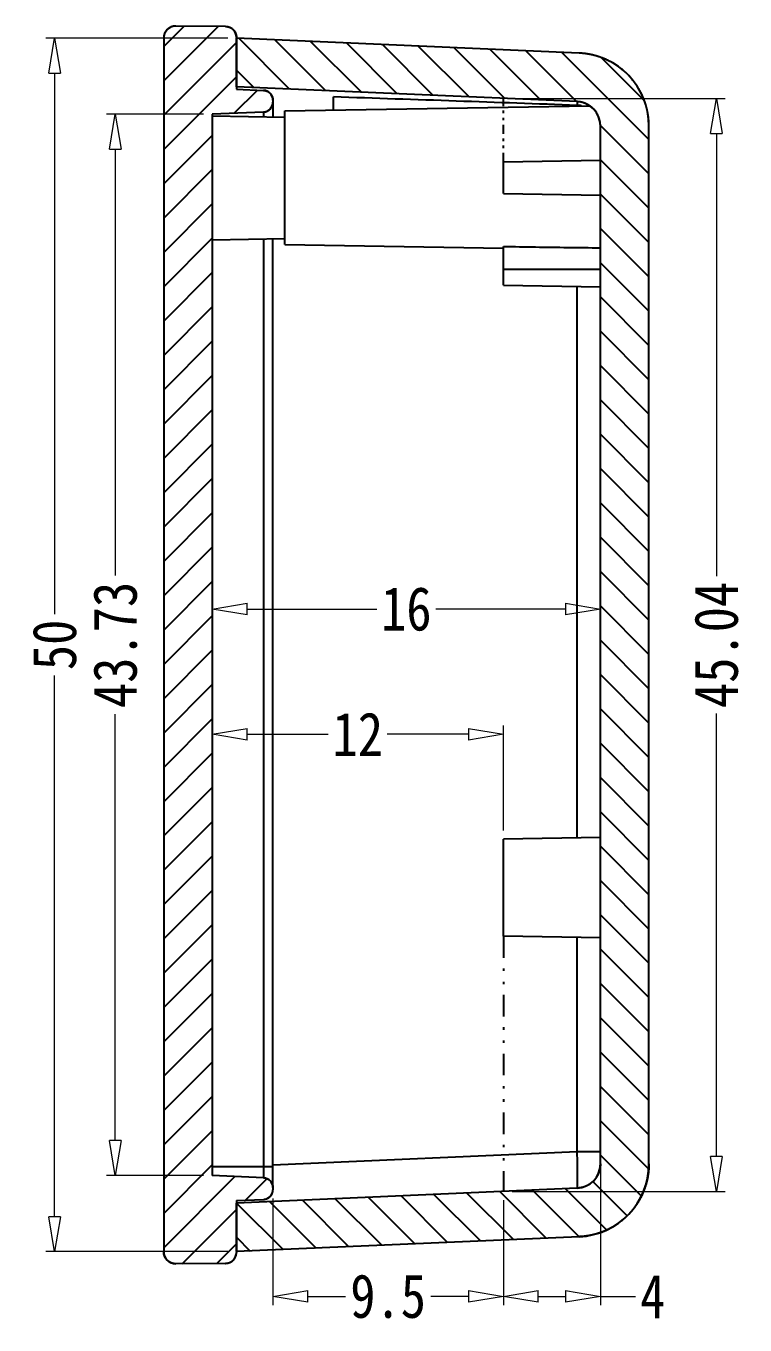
# Model space of a CAD drawing. Header units: millimetres. Extents: x 782 to 1788, y -2780 to -1928.
# Drawn here: x 781.7 to 811.3, y -2727.5 to -2674 of the extents above; entities that cross this region are included whole.
import ezdxf

# ---------------------------------------------------------------- set-up
doc = ezdxf.new("R2010")
doc.units = ezdxf.units.MM
doc.linetypes.add('DIVIDE', pattern=[31.75, 12.7, -6.35, 0, -6.35, 0, -6.35])
doc.layers.add('dim', color=3, linetype='Continuous', lineweight=9)
doc.styles.add('FFS', font='SIMFANG.TTF', dxfattribs={"width": 0.85})
doc.dimstyles.new('YanXiu', dxfattribs={"dimtxt": 2.5, "dimasz": 2.2, "dimexe": 1, "dimexo": 0.6, "dimgap": 0.66, "dimtad": 0, "dimzin": 9, "dimdsep": 46, "dimtxsty": 'FFS', "dimblk": 'CLOSEDBLANK', "dimcen": 0, "dimclrd": 256, "dimclre": 131, "dimclrt": 42, "dimazin": 0, "dimtfac": 1, "dimtofl": 0, "dimtmove": 0, "dimatfit": 3, "dimldrblk": 'CLOSEDBLANK', "dimfxl": 1, "dimlwd": 5, "dimlwe": 5, "dimarcsym": 0})

# ---------------------------------------------------------------- blocks, each defined once
blk = doc.blocks.new('_ClosedBlank')
at = {"color": 0, "linetype": 'ByBlock', "lineweight": -2}
for p, q in [((-1, 0.167), (0, 0)), ((-1, 0.167), (-1, -0.167)), ((0, 0), (-1, -0.167))]:
    blk.add_line(p, q, dxfattribs=at)
blk = doc.blocks.new('*D89')
at = {"layer": 'Defpoints', "color": 0}
for p in [(789.364, -2677.64), (785.37, -2721.37), (789.364, -2721.37)]:
    blk.add_point(p, dxfattribs=at)
at = {"layer": 'dim', "color": 131, "lineweight": 5}
for p, q in [((789.004, -2677.64), (785.01, -2677.64)), ((789.004, -2721.37), (785.01, -2721.37))]:
    blk.add_line(p, q, dxfattribs=at)
at = {"layer": 'dim', "lineweight": 5}
for p, q in [((785.37, -2679.08), (785.37, -2696.651)), ((785.37, -2719.93), (785.37, -2702.358))]:
    blk.add_line(p, q, dxfattribs=at)
at = {"layer": 'dim', "lineweight": 5, "xscale": 1.44, "yscale": 1.44, "zscale": 1.44}
for p, rotation in [((785.37, -2677.64), 90), ((785.37, -2721.37), 270)]:
    blk.add_blockref('_ClosedBlank', p, dxfattribs=dict(at, rotation=rotation))
at = {"layer": 'dim', "color": 42, "insert": (785.37, -2699.505), "char_height": 1.8, "attachment_point": 5, "rotation": 90, "style": 'FFS'}
blk.add_mtext('43.73', dxfattribs=at)
blk = doc.blocks.new('*D90')
at = {"layer": 'Defpoints', "color": 0}
for p in [(790.364, -2674.505), (782.87, -2724.505), (790.364, -2724.505)]:
    blk.add_point(p, dxfattribs=at)
at = {"layer": 'dim', "color": 131, "lineweight": 5}
for p, q in [((790.004, -2674.505), (782.51, -2674.505)), ((790.004, -2724.505), (782.51, -2724.505))]:
    blk.add_line(p, q, dxfattribs=at)
at = {"layer": 'dim', "lineweight": 5}
for p, q in [((782.87, -2675.945), (782.87, -2698.243)), ((782.87, -2723.065), (782.87, -2700.766))]:
    blk.add_line(p, q, dxfattribs=at)
at = {"layer": 'dim', "lineweight": 5, "xscale": 1.44, "yscale": 1.44, "zscale": 1.44}
for p, rotation in [((782.87, -2674.505), 90), ((782.87, -2724.505), 270)]:
    blk.add_blockref('_ClosedBlank', p, dxfattribs=dict(at, rotation=rotation))
at = {"layer": 'dim', "color": 42, "insert": (782.87, -2699.505), "char_height": 1.8, "attachment_point": 5, "rotation": 90, "style": 'FFS'}
blk.add_mtext('50', dxfattribs=at)
blk = doc.blocks.new('*D91')
at = {"layer": 'Defpoints', "color": 0}
for p in [(789.364, -2703.184), (789.364, -2705.94, 0), (801.364, -2707.505, 0)]:
    blk.add_point(p, dxfattribs=at)
at = {"layer": 'dim', "color": 131, "lineweight": 5}
for p, q in [((789.364, -2705.58), (789.364, -2702.824)), ((801.364, -2707.145), (801.364, -2702.824))]:
    blk.add_line(p, q, dxfattribs=at)
at = {"layer": 'dim', "lineweight": 5}
for p, q in [((790.804, -2703.184), (794.148, -2703.184)), ((799.924, -2703.184), (796.58, -2703.184))]:
    blk.add_line(p, q, dxfattribs=at)
at = {"layer": 'dim', "lineweight": 5, "xscale": 1.44, "yscale": 1.44, "zscale": 1.44, "rotation": 180}
blk.add_blockref('_ClosedBlank', (789.364, -2703.184), dxfattribs=at)
at = {"layer": 'dim', "lineweight": 5, "xscale": 1.44, "yscale": 1.44, "zscale": 1.44}
blk.add_blockref('_ClosedBlank', (801.364, -2703.184), dxfattribs=at)
at = {"layer": 'dim', "color": 42, "insert": (795.364, -2703.184), "char_height": 1.8, "attachment_point": 5, "style": 'FFS'}
blk.add_mtext('12', dxfattribs=at)
blk = doc.blocks.new('*D92')
at = {"layer": 'Defpoints', "color": 0}
for p in [(789.364, -2698.026), (805.364, -2699.312, 0), (789.364, -2700.283, 0)]:
    blk.add_point(p, dxfattribs=at)
at = {"layer": 'dim', "color": 131, "lineweight": 5}
for p, q in [((789.364, -2699.923), (789.364, -2697.666)), ((805.364, -2698.953), (805.364, -2697.666))]:
    blk.add_line(p, q, dxfattribs=at)
at = {"layer": 'dim', "lineweight": 5}
for p, q in [((790.804, -2698.026), (796.148, -2698.026)), ((803.924, -2698.026), (798.58, -2698.026))]:
    blk.add_line(p, q, dxfattribs=at)
at = {"layer": 'dim', "lineweight": 5, "xscale": 1.44, "yscale": 1.44, "zscale": 1.44, "rotation": 180}
blk.add_blockref('_ClosedBlank', (789.364, -2698.026), dxfattribs=at)
at = {"layer": 'dim', "lineweight": 5, "xscale": 1.44, "yscale": 1.44, "zscale": 1.44}
blk.add_blockref('_ClosedBlank', (805.364, -2698.026), dxfattribs=at)
at = {"layer": 'dim', "color": 42, "insert": (797.364, -2698.026), "char_height": 1.8, "attachment_point": 5, "style": 'FFS'}
blk.add_mtext('16', dxfattribs=at)
blk = doc.blocks.new('*D70')
at = {"layer": 'Defpoints', "color": 0}
for p in [(805.364, -2720.391, 0), (801.364, -2722.022), (801.364, -2726.347)]:
    blk.add_point(p, dxfattribs=at)
at = {"layer": 'dim', "color": 131, "lineweight": 5}
for p, q in [((805.364, -2720.751), (805.364, -2726.707)), ((801.364, -2722.382), (801.364, -2726.707))]:
    blk.add_line(p, q, dxfattribs=at)
at = {"layer": 'dim', "lineweight": 5}
for p, q in [((802.804, -2726.347), (803.924, -2726.347)), ((805.364, -2726.347), (806.804, -2726.347))]:
    blk.add_line(p, q, dxfattribs=at)
at = {"layer": 'dim', "lineweight": 5, "xscale": 1.44, "yscale": 1.44, "zscale": 1.44, "rotation": 180}
blk.add_blockref('_ClosedBlank', (801.364, -2726.347), dxfattribs=at)
at = {"layer": 'dim', "lineweight": 5, "xscale": 1.44, "yscale": 1.44, "zscale": 1.44}
blk.add_blockref('_ClosedBlank', (805.364, -2726.347), dxfattribs=at)
at = {"layer": 'dim', "color": 42, "insert": (807.519, -2726.347), "char_height": 1.8, "attachment_point": 5, "style": 'FFS'}
blk.add_mtext('4', dxfattribs=at)
blk = doc.blocks.new('*D71')
at = {"layer": 'Defpoints', "color": 0}
for p in [(801.364, -2676.987), (810.143, -2676.987), (801.364, -2722.022, 0)]:
    blk.add_point(p, dxfattribs=at)
at = {"layer": 'dim', "color": 131, "lineweight": 5}
for p, q in [((801.724, -2676.987), (810.503, -2676.987)), ((801.724, -2722.022), (810.503, -2722.022))]:
    blk.add_line(p, q, dxfattribs=at)
at = {"layer": 'dim', "lineweight": 5}
for p, q in [((810.143, -2678.427), (810.143, -2696.672)), ((810.143, -2720.582), (810.143, -2702.337))]:
    blk.add_line(p, q, dxfattribs=at)
at = {"layer": 'dim', "lineweight": 5, "xscale": 1.44, "yscale": 1.44, "zscale": 1.44}
for p, rotation in [((810.143, -2676.987), 90), ((810.143, -2722.022), 270)]:
    blk.add_blockref('_ClosedBlank', p, dxfattribs=dict(at, rotation=rotation))
at = {"layer": 'dim', "color": 42, "insert": (810.143, -2699.505), "char_height": 1.8, "attachment_point": 5, "rotation": 90, "style": 'FFS'}
blk.add_mtext('45.04', dxfattribs=at)
blk = doc.blocks.new('*D72')
at = {"layer": 'Defpoints', "color": 0}
for p in [(791.864, -2721.954, 0), (801.364, -2722.022), (791.864, -2726.347)]:
    blk.add_point(p, dxfattribs=at)
at = {"layer": 'dim', "color": 131, "lineweight": 5}
for p, q in [((791.864, -2722.314), (791.864, -2726.707)), ((801.364, -2722.382), (801.364, -2726.707))]:
    blk.add_line(p, q, dxfattribs=at)
at = {"layer": 'dim', "lineweight": 5}
for p, q in [((793.304, -2726.347), (794.856, -2726.347)), ((799.924, -2726.347), (798.371, -2726.347))]:
    blk.add_line(p, q, dxfattribs=at)
at = {"layer": 'dim', "lineweight": 5, "xscale": 1.44, "yscale": 1.44, "zscale": 1.44, "rotation": 180}
blk.add_blockref('_ClosedBlank', (791.864, -2726.347), dxfattribs=at)
at = {"layer": 'dim', "lineweight": 5, "xscale": 1.44, "yscale": 1.44, "zscale": 1.44}
blk.add_blockref('_ClosedBlank', (801.364, -2726.347), dxfattribs=at)
at = {"layer": 'dim', "color": 42, "insert": (796.614, -2726.347), "char_height": 1.8, "attachment_point": 5, "style": 'FFS'}
blk.add_mtext('9.5', dxfattribs=at)

msp = doc.modelspace()

# ---------------------------------------------------------------- hatches: boundary and pattern name
at = {"linetype": 'Continuous'}
h = msp.add_hatch(dxfattribs=at)
h.set_pattern_fill('DEFAULT__1', color=40, angle=225, style=0, pattern_type=0)
h.set_pattern_definition([(225, (1383.7599, -3235.2821), (0.7071068, -0.7071068), [])])
edge = h.paths.add_edge_path()
edge.add_line((790.364, -2722.403), (790.364, -2724.537))
edge.add_spline(control_points=[(789.918, -2724.987), (790.179, -2724.984), (790.364, -2724.799), (790.364, -2724.537)], knot_values=[0, 0, 0, 0, 1, 1, 1, 1], weights=[1, 0.80679, 0.80679, 1], degree=3, periodic=0)
edge.add_line((789.918, -2724.987), (787.868, -2725.005))
edge.add_spline(control_points=[(787.868, -2725.005), (787.573, -2725.007), (787.364, -2724.8), (787.364, -2724.505)], knot_values=[0, 0, 0, 0, 1, 1, 1, 1], weights=[1, 0.802676, 0.802676, 1], degree=3, periodic=0)
edge.add_line((787.364, -2674.505), (787.364, -2724.505))
edge.add_spline(control_points=[(787.868, -2674.005), (787.573, -2674.002), (787.364, -2674.21), (787.364, -2674.505)], knot_values=[0, 0, 0, 0, 1, 1, 1, 1], weights=[1, 0.802676, 0.802676, 1], degree=3, periodic=0)
edge.add_line((789.918, -2674.023), (787.868, -2674.005))
edge.add_spline(control_points=[(789.918, -2674.023), (790.179, -2674.025), (790.364, -2674.211), (790.364, -2674.472)], knot_values=[0, 0, 0, 0, 1, 1, 1, 1], weights=[1, 0.80679, 0.80679, 1], degree=3, periodic=0)
edge.add_line((790.364, -2674.472), (790.364, -2676.607))
edge.add_line((790.364, -2676.607), (791.481, -2676.655))
edge.add_spline(control_points=[(791.481, -2676.655), (791.707, -2676.665), (791.864, -2676.829), (791.864, -2677.055)], knot_values=[0, 0, 0, 0, 1, 1, 1, 1], weights=[1, 0.814909, 0.814909, 1], degree=3, periodic=0)
edge.add_line((791.864, -2677.055), (791.864, -2677.147))
edge.add_spline(control_points=[(791.481, -2677.547), (791.707, -2677.537), (791.864, -2677.374), (791.864, -2677.147)], knot_values=[0, 0, 0, 0, 1, 1, 1, 1], weights=[1, 0.814909, 0.814909, 1], degree=3, periodic=0)
edge.add_line((791.481, -2677.547), (789.364, -2677.64))
edge.add_line((789.364, -2677.64), (789.364, -2721.37))
edge.add_line((791.481, -2721.462), (789.364, -2721.37))
edge.add_spline(control_points=[(791.481, -2721.462), (791.707, -2721.472), (791.864, -2721.635), (791.864, -2721.862)], knot_values=[0, 0, 0, 0, 1, 1, 1, 1], weights=[1, 0.814909, 0.814909, 1], degree=3, periodic=0)
edge.add_line((791.864, -2721.862), (791.864, -2721.954))
edge.add_spline(control_points=[(791.481, -2722.354), (791.707, -2722.344), (791.864, -2722.18), (791.864, -2721.954)], knot_values=[0, 0, 0, 0, 1, 1, 1, 1], weights=[1, 0.814909, 0.814909, 1], degree=3, periodic=0)
edge.add_line((790.364, -2722.403), (791.481, -2722.354))
h = msp.add_hatch(dxfattribs=at)
h.set_pattern_fill('DEFAULT__2', color=40, angle=135, style=0, pattern_type=0)
h.set_pattern_definition([(135, (1383.7599, -3235.2821), (-0.7071068, -0.7071068), [])])
edge = h.paths.add_edge_path()
edge.add_line((790.364, -2724.505), (790.364, -2722.503))
edge.add_line((804.407, -2721.89), (790.364, -2722.503))
edge.add_spline(control_points=[(805.364, -2720.891), (805.364, -2721.456), (804.973, -2721.865), (804.407, -2721.89)], knot_values=[0, 0, 0, 0, 1, 1, 1, 1], weights=[1, 0.814909, 0.814909, 1], degree=3, periodic=0)
edge.add_line((805.364, -2720.891), (805.364, -2678.119))
edge.add_spline(control_points=[(805.364, -2678.119), (805.364, -2677.553), (804.973, -2677.144), (804.407, -2677.12)], knot_values=[0, 0, 0, 0, 1, 1, 1, 1], weights=[1, 0.814909, 0.814909, 1], degree=3, periodic=0)
edge.add_line((804.407, -2677.12), (790.364, -2676.507))
edge.add_line((790.364, -2676.507), (790.364, -2674.505))
edge.add_line((804.495, -2675.122), (790.364, -2674.505))
edge.add_spline(control_points=[(807.364, -2678.119), (807.364, -2676.422), (806.19, -2675.196), (804.495, -2675.122)], knot_values=[0, 0, 0, 0, 1, 1, 1, 1], weights=[1, 0.814909, 0.814909, 1], degree=3, periodic=0)
edge.add_line((807.364, -2720.891), (807.364, -2678.119))
edge.add_spline(control_points=[(807.364, -2720.891), (807.364, -2722.588), (806.19, -2723.814), (804.495, -2723.888)], knot_values=[0, 0, 0, 0, 1, 1, 1, 1], weights=[1, 0.814909, 0.814909, 1], degree=3, periodic=0)
edge.add_line((804.495, -2723.888), (790.364, -2724.505))

# ---------------------------------------------------------------- linework, layer by layer
at = {"color": 7, "linetype": 'Continuous'}
for p, q in [((789.918, -2674.023), (787.868, -2674.005)), ((789.918, -2674.023), (787.868, -2674.005)), ((787.364, -2674.505), (787.364, -2724.505)), ((787.364, -2674.505), (787.364, -2724.505)), ((790.364, -2674.472), (790.364, -2676.607)), ((790.364, -2674.472), (790.364, -2676.607)), ((804.495, -2675.122), (790.364, -2674.505)), ((804.495, -2675.122), (790.364, -2674.505)), ((790.364, -2676.507), (790.364, -2674.505)), ((804.407, -2677.12), (790.364, -2676.507)), ((804.407, -2677.12), (790.364, -2676.507)), ((790.364, -2676.607), (791.481, -2676.655)), ((790.364, -2676.607), (791.481, -2676.655)), ((791.864, -2677.055), (791.864, -2677.746)), ((791.864, -2677.055), (791.864, -2677.147)), ((792.364, -2677.505), (804.917, -2677.286)), ((794.364, -2677.47), (794.364, -2676.925)), ((804.422, -2677.274), (804.402, -2677.273)), ((791.481, -2677.547), (789.364, -2677.64)), ((791.481, -2677.547), (789.364, -2677.64)), ((789.364, -2677.64), (789.364, -2721.37)), ((789.364, -2677.64), (789.364, -2721.37)), ((789.364, -2677.702), (792.364, -2677.755)), ((791.481, -2677.547), (791.481, -2677.739)), ((792.364, -2683.005), (792.364, -2677.505)), ((805.364, -2720.891), (805.364, -2678.119)), ((805.364, -2720.891), (805.364, -2678.119)), ((807.364, -2720.891), (807.364, -2678.119)), ((807.364, -2720.891), (807.364, -2678.119)), ((801.364, -2679.605), (805.364, -2679.535)), ((801.364, -2680.905), (801.364, -2679.605)), ((801.364, -2680.905), (805.364, -2680.974)), ((789.364, -2682.807), (792.364, -2682.755)), ((791.481, -2682.77), (791.481, -2721.462)), ((791.864, -2721.795), (791.864, -2682.763)), ((792.364, -2683.005), (801.364, -2683.162)), ((801.364, -2684.685), (801.364, -2683.088)), ((805.364, -2684.035), (801.364, -2684.035)), ((801.364, -2684.685), (805.364, -2684.755)), ((804.407, -2707.451), (804.407, -2684.738)), ((805.364, -2707.435), (801.364, -2707.505)), ((801.364, -2711.505), (801.364, -2707.505)), ((805.364, -2711.574), (801.364, -2711.505)), ((804.407, -2720.391), (804.407, -2711.558)), ((804.407, -2720.391), (791.861, -2720.939)), ((805.364, -2720.391), (804.407, -2720.391)), ((791.864, -2721.004), (789.364, -2721.004)), ((791.481, -2721.462), (789.364, -2721.37)), ((791.481, -2721.462), (789.364, -2721.37)), ((804.407, -2721.89), (790.364, -2722.503)), ((804.407, -2721.89), (790.364, -2722.503)), ((791.864, -2721.862), (791.864, -2721.954)), ((791.864, -2721.862), (791.864, -2721.954)), ((790.364, -2722.403), (791.481, -2722.354)), ((790.364, -2722.403), (791.481, -2722.354)), ((790.364, -2722.403), (790.364, -2724.537)), ((790.364, -2722.403), (790.364, -2724.537)), ((790.364, -2724.505), (790.364, -2722.503)), ((804.495, -2723.888), (790.364, -2724.505)), ((804.495, -2723.888), (790.364, -2724.505)), ((789.918, -2724.987), (787.868, -2725.005)), ((789.918, -2724.987), (787.868, -2725.005))]:
    msp.add_line(p, q, dxfattribs=at)
at = {"color": 2, "linetype": 'DIVIDE', "ltscale": 0.03}
msp.add_line((801.364, -2679.605, 0), (801.364, -2676.987, 0), dxfattribs=at)
at = {"color": 2, "linetype": 'DIVIDE', "ltscale": 0.07}
msp.add_line((801.364, -2711.505), (801.364, -2722.022, 0), dxfattribs=at)
at = {"color": 7, "linetype": 'Continuous'}
for centre, radius, start, end in [((787.864, -2674.505), 0.5, 89.5, 180), ((789.914, -2674.472), 0.45, 0, 89.5), ((804.364, -2678.119), 3, 0, 87.5), ((791.464, -2677.055), 0.4, 0, 87.5), ((791.464, -2677.147), 0.4, 272.5, 0), ((804.364, -2678.119), 1, 0, 87.5), ((804.376, -2678.586), 1.313, 81.524, 87.9835), ((804.364, -2720.891), 1, 272.5, 0), ((804.364, -2720.891), 3, 272.5, 0), ((791.464, -2721.862), 0.4, 0, 87.5), ((791.464, -2721.954), 0.4, 272.5, 0), ((787.864, -2724.505), 0.5, 180, 270.5), ((789.914, -2724.537), 0.45, 270.5, 0)]:
    msp.add_arc(centre, radius, start, end, dxfattribs=at)
msp.add_ellipse((776.719, -2677.412), major_axis=(-85.935, 2.692), ratio=0.012354, start_param=-1.8984, end_param=-1.77721, dxfattribs=at)
for points, start_tangent, end_tangent in [([(787.868, -2674.005), (787.863, -2674.005), (787.857, -2674.005), (787.851, -2674.005), (787.846, -2674.005), (787.84, -2674.005), (787.834, -2674.005), (787.829, -2674.006), (787.823, -2674.006), (787.817, -2674.007), (787.811, -2674.007), (787.806, -2674.008), (787.8, -2674.009), (787.794, -2674.009), (787.788, -2674.01), (787.782, -2674.011), (787.777, -2674.012), (787.771, -2674.013), (787.765, -2674.014), (787.759, -2674.016), (787.753, -2674.017), (787.747, -2674.018), (787.741, -2674.02), (787.736, -2674.021), (787.73, -2674.023), (787.724, -2674.025), (787.718, -2674.026), (787.712, -2674.028), (787.706, -2674.03), (787.7, -2674.032), (787.695, -2674.034), (787.689, -2674.036), (787.683, -2674.038), (787.677, -2674.041), (787.671, -2674.043), (787.665, -2674.046), (787.66, -2674.048), (787.654, -2674.051), (787.648, -2674.053), (787.643, -2674.056), (787.637, -2674.059), (787.631, -2674.062), (787.626, -2674.065), (787.62, -2674.068), (787.614, -2674.071), (787.609, -2674.074), (787.603, -2674.078), (787.598, -2674.081), (787.593, -2674.085), (787.587, -2674.088), (787.582, -2674.092), (787.576, -2674.095), (787.571, -2674.099), (787.566, -2674.103), (787.561, -2674.107), (787.556, -2674.111), (787.551, -2674.115), (787.546, -2674.119), (787.541, -2674.123), (787.536, -2674.127), (787.531, -2674.132), (787.526, -2674.136), (787.521, -2674.14), (787.516, -2674.145), (787.512, -2674.15), (787.507, -2674.154), (787.503, -2674.159), (787.498, -2674.164), (787.494, -2674.168), (787.489, -2674.173), (787.485, -2674.178), (787.481, -2674.183), (787.477, -2674.188), (787.473, -2674.193), (787.469, -2674.198), (787.465, -2674.203), (787.461, -2674.209), (787.457, -2674.214), (787.453, -2674.219), (787.45, -2674.224), (787.446, -2674.23), (787.443, -2674.235), (787.439, -2674.241), (787.436, -2674.246), (787.433, -2674.252), (787.429, -2674.257), (787.426, -2674.263), (787.423, -2674.268), (787.42, -2674.274), (787.417, -2674.28), (787.414, -2674.285), (787.412, -2674.291), (787.409, -2674.297), (787.406, -2674.302), (787.404, -2674.308), (787.402, -2674.314), (787.399, -2674.32), (787.397, -2674.325), (787.395, -2674.331), (787.393, -2674.337), (787.391, -2674.343), (787.389, -2674.349), (787.387, -2674.355), (787.385, -2674.361), (787.383, -2674.366), (787.382, -2674.372), (787.38, -2674.378), (787.379, -2674.384), (787.377, -2674.39), (787.376, -2674.396), (787.375, -2674.402), (787.373, -2674.407), (787.372, -2674.413), (787.371, -2674.419), (787.37, -2674.425), (787.369, -2674.431), (787.368, -2674.436), (787.368, -2674.442), (787.367, -2674.448), (787.366, -2674.454), (787.366, -2674.459), (787.365, -2674.465), (787.365, -2674.471), (787.365, -2674.477), (787.364, -2674.482), (787.364, -2674.488), (787.364, -2674.493), (787.364, -2674.499), (787.364, -2674.505)], (-0.999962, 0.008727), (0, -1)), ([(789.918, -2674.023), (789.923, -2674.023), (789.928, -2674.023), (789.933, -2674.023), (789.938, -2674.023), (789.943, -2674.023), (789.948, -2674.024), (789.953, -2674.024), (789.958, -2674.025), (789.963, -2674.025), (789.968, -2674.026), (789.973, -2674.026), (789.978, -2674.027), (789.984, -2674.028), (789.989, -2674.029), (789.994, -2674.03), (789.999, -2674.031), (790.004, -2674.032), (790.01, -2674.033), (790.015, -2674.034), (790.02, -2674.035), (790.025, -2674.036), (790.03, -2674.038), (790.036, -2674.039), (790.041, -2674.041), (790.046, -2674.042), (790.051, -2674.044), (790.056, -2674.046), (790.062, -2674.047), (790.067, -2674.049), (790.072, -2674.051), (790.077, -2674.053), (790.082, -2674.055), (790.087, -2674.057), (790.093, -2674.06), (790.098, -2674.062), (790.103, -2674.064), (790.108, -2674.066), (790.113, -2674.069), (790.118, -2674.071), (790.123, -2674.074), (790.128, -2674.077), (790.133, -2674.079), (790.138, -2674.082), (790.143, -2674.085), (790.148, -2674.088), (790.153, -2674.091), (790.157, -2674.094), (790.162, -2674.097), (790.167, -2674.1), (790.172, -2674.104), (790.176, -2674.107), (790.181, -2674.11), (790.186, -2674.114), (790.19, -2674.117), (790.195, -2674.121), (790.199, -2674.125), (790.204, -2674.128), (790.208, -2674.132), (790.212, -2674.136), (790.217, -2674.14), (790.221, -2674.144), (790.225, -2674.148), (790.229, -2674.152), (790.233, -2674.156), (790.237, -2674.16), (790.241, -2674.164), (790.245, -2674.168), (790.249, -2674.173), (790.253, -2674.177), (790.257, -2674.181), (790.261, -2674.186), (790.264, -2674.19), (790.268, -2674.195), (790.271, -2674.199), (790.275, -2674.204), (790.278, -2674.208), (790.282, -2674.213), (790.285, -2674.218), (790.288, -2674.223), (790.291, -2674.227), (790.294, -2674.232), (790.297, -2674.237), (790.3, -2674.242), (790.303, -2674.247), (790.306, -2674.252), (790.309, -2674.257), (790.311, -2674.262), (790.314, -2674.267), (790.317, -2674.272), (790.319, -2674.277), (790.321, -2674.282), (790.324, -2674.287), (790.326, -2674.292), (790.328, -2674.297), (790.33, -2674.302), (790.332, -2674.308), (790.334, -2674.313), (790.336, -2674.318), (790.338, -2674.323), (790.34, -2674.328), (790.342, -2674.334), (790.343, -2674.339), (790.345, -2674.344), (790.347, -2674.349), (790.348, -2674.354), (790.349, -2674.36), (790.351, -2674.365), (790.352, -2674.37), (790.353, -2674.375), (790.354, -2674.381), (790.355, -2674.386), (790.356, -2674.391), (790.357, -2674.396), (790.358, -2674.401), (790.359, -2674.407), (790.36, -2674.412), (790.36, -2674.417), (790.361, -2674.422), (790.361, -2674.427), (790.362, -2674.432), (790.362, -2674.437), (790.363, -2674.442), (790.363, -2674.447), (790.363, -2674.453), (790.364, -2674.458), (790.364, -2674.463), (790.364, -2674.468), (790.364, -2674.472)], (0.999962, -0.008727), (0, -1)), ([(807.364, -2678.119), (807.364, -2678.086), (807.363, -2678.054), (807.362, -2678.021), (807.361, -2677.988), (807.359, -2677.955), (807.357, -2677.922), (807.355, -2677.889), (807.352, -2677.855), (807.349, -2677.822), (807.346, -2677.788), (807.342, -2677.755), (807.337, -2677.721), (807.333, -2677.687), (807.327, -2677.654), (807.322, -2677.62), (807.316, -2677.586), (807.31, -2677.552), (807.303, -2677.518), (807.296, -2677.484), (807.288, -2677.45), (807.28, -2677.415), (807.272, -2677.381), (807.263, -2677.347), (807.254, -2677.313), (807.244, -2677.279), (807.234, -2677.245), (807.223, -2677.211), (807.212, -2677.177), (807.201, -2677.143), (807.189, -2677.109), (807.176, -2677.075), (807.164, -2677.041), (807.15, -2677.008), (807.137, -2676.974), (807.123, -2676.94), (807.108, -2676.907), (807.093, -2676.874), (807.078, -2676.84), (807.062, -2676.807), (807.046, -2676.774), (807.029, -2676.741), (807.012, -2676.709), (806.994, -2676.676), (806.976, -2676.644), (806.958, -2676.612), (806.939, -2676.58), (806.92, -2676.548), (806.9, -2676.516), (806.88, -2676.485), (806.859, -2676.454), (806.838, -2676.423), (806.817, -2676.392), (806.795, -2676.362), (806.773, -2676.331), (806.751, -2676.301), (806.728, -2676.272), (806.704, -2676.242), (806.681, -2676.213), (806.657, -2676.184), (806.632, -2676.155), (806.607, -2676.127), (806.582, -2676.099), (806.557, -2676.072), (806.531, -2676.044), (806.505, -2676.017), (806.478, -2675.99), (806.451, -2675.964), (806.424, -2675.938), (806.397, -2675.912), (806.369, -2675.887), (806.341, -2675.862), (806.312, -2675.838), (806.284, -2675.813), (806.255, -2675.79), (806.225, -2675.766), (806.196, -2675.743), (806.166, -2675.72), (806.136, -2675.698), (806.106, -2675.676), (806.075, -2675.655), (806.045, -2675.634), (806.014, -2675.613), (805.983, -2675.593), (805.951, -2675.573), (805.92, -2675.554), (805.888, -2675.535), (805.856, -2675.516), (805.824, -2675.498), (805.792, -2675.48), (805.759, -2675.463), (805.727, -2675.446), (805.694, -2675.43), (805.661, -2675.414), (805.628, -2675.398), (805.595, -2675.383), (805.562, -2675.369), (805.529, -2675.354), (805.496, -2675.341), (805.462, -2675.327), (805.429, -2675.314), (805.395, -2675.302), (805.362, -2675.29), (805.328, -2675.278), (805.295, -2675.267), (805.261, -2675.256), (805.227, -2675.246), (805.194, -2675.236), (805.16, -2675.226), (805.126, -2675.217), (805.092, -2675.209), (805.059, -2675.2), (805.025, -2675.193), (804.991, -2675.185), (804.958, -2675.178), (804.924, -2675.172), (804.891, -2675.165), (804.857, -2675.16), (804.824, -2675.154), (804.791, -2675.149), (804.757, -2675.145), (804.724, -2675.14), (804.691, -2675.137), (804.658, -2675.133), (804.625, -2675.13), (804.592, -2675.127), (804.56, -2675.125), (804.527, -2675.123), (804.495, -2675.122)], (0, 1), (-0.999048, 0.043619)), ([(791.481, -2676.655), (791.486, -2676.656), (791.49, -2676.656), (791.494, -2676.656), (791.499, -2676.657), (791.503, -2676.657), (791.507, -2676.657), (791.512, -2676.658), (791.516, -2676.658), (791.521, -2676.659), (791.525, -2676.66), (791.53, -2676.66), (791.534, -2676.661), (791.538, -2676.662), (791.543, -2676.663), (791.547, -2676.664), (791.552, -2676.665), (791.556, -2676.666), (791.561, -2676.667), (791.565, -2676.668), (791.57, -2676.669), (791.574, -2676.671), (791.579, -2676.672), (791.583, -2676.673), (791.588, -2676.675), (791.592, -2676.676), (791.597, -2676.678), (791.601, -2676.679), (791.606, -2676.681), (791.61, -2676.683), (791.615, -2676.685), (791.619, -2676.686), (791.624, -2676.688), (791.628, -2676.69), (791.632, -2676.692), (791.637, -2676.694), (791.641, -2676.697), (791.646, -2676.699), (791.65, -2676.701), (791.654, -2676.703), (791.658, -2676.706), (791.663, -2676.708), (791.667, -2676.71), (791.671, -2676.713), (791.675, -2676.716), (791.68, -2676.718), (791.684, -2676.721), (791.688, -2676.724), (791.692, -2676.727), (791.696, -2676.729), (791.7, -2676.732), (791.704, -2676.735), (791.708, -2676.738), (791.712, -2676.741), (791.716, -2676.744), (791.72, -2676.748), (791.724, -2676.751), (791.727, -2676.754), (791.731, -2676.757), (791.735, -2676.761), (791.738, -2676.764), (791.742, -2676.768), (791.746, -2676.771), (791.749, -2676.775), (791.753, -2676.778), (791.756, -2676.782), (791.76, -2676.786), (791.763, -2676.789), (791.766, -2676.793), (791.769, -2676.797), (791.773, -2676.801), (791.776, -2676.805), (791.779, -2676.809), (791.782, -2676.813), (791.785, -2676.817), (791.788, -2676.821), (791.791, -2676.825), (791.794, -2676.829), (791.796, -2676.833), (791.799, -2676.837), (791.802, -2676.841), (791.805, -2676.846), (791.807, -2676.85), (791.81, -2676.854), (791.812, -2676.858), (791.814, -2676.863), (791.817, -2676.867), (791.819, -2676.871), (791.821, -2676.876), (791.824, -2676.88), (791.826, -2676.885), (791.828, -2676.889), (791.83, -2676.893), (791.832, -2676.898), (791.833, -2676.902), (791.835, -2676.907), (791.837, -2676.911), (791.839, -2676.916), (791.84, -2676.92), (791.842, -2676.925), (791.844, -2676.929), (791.845, -2676.934), (791.846, -2676.939), (791.848, -2676.943), (791.849, -2676.948), (791.85, -2676.952), (791.851, -2676.957), (791.853, -2676.961), (791.854, -2676.966), (791.855, -2676.97), (791.856, -2676.975), (791.857, -2676.979), (791.857, -2676.984), (791.858, -2676.988), (791.859, -2676.993), (791.86, -2676.998), (791.86, -2677.002), (791.861, -2677.007), (791.861, -2677.011), (791.862, -2677.015), (791.862, -2677.02), (791.863, -2677.024), (791.863, -2677.029), (791.863, -2677.033), (791.863, -2677.038), (791.864, -2677.042), (791.864, -2677.046), (791.864, -2677.051), (791.864, -2677.055)], (0.999048, -0.043619), (0, -1)), ([(791.481, -2677.547), (791.486, -2677.547), (791.49, -2677.547), (791.494, -2677.546), (791.499, -2677.546), (791.503, -2677.546), (791.507, -2677.545), (791.512, -2677.545), (791.516, -2677.544), (791.521, -2677.543), (791.525, -2677.543), (791.53, -2677.542), (791.534, -2677.541), (791.538, -2677.54), (791.543, -2677.54), (791.547, -2677.539), (791.552, -2677.538), (791.556, -2677.537), (791.561, -2677.535), (791.565, -2677.534), (791.57, -2677.533), (791.574, -2677.532), (791.579, -2677.531), (791.583, -2677.529), (791.588, -2677.528), (791.592, -2677.526), (791.597, -2677.525), (791.601, -2677.523), (791.606, -2677.521), (791.61, -2677.52), (791.615, -2677.518), (791.619, -2677.516), (791.624, -2677.514), (791.628, -2677.512), (791.632, -2677.51), (791.637, -2677.508), (791.641, -2677.506), (791.646, -2677.504), (791.65, -2677.502), (791.654, -2677.499), (791.658, -2677.497), (791.663, -2677.494), (791.667, -2677.492), (791.671, -2677.489), (791.675, -2677.487), (791.68, -2677.484), (791.684, -2677.482), (791.688, -2677.479), (791.692, -2677.476), (791.696, -2677.473), (791.7, -2677.47), (791.704, -2677.467), (791.708, -2677.464), (791.712, -2677.461), (791.716, -2677.458), (791.72, -2677.455), (791.724, -2677.452), (791.727, -2677.448), (791.731, -2677.445), (791.735, -2677.442), (791.738, -2677.438), (791.742, -2677.435), (791.746, -2677.431), (791.749, -2677.428), (791.753, -2677.424), (791.756, -2677.42), (791.76, -2677.417), (791.763, -2677.413), (791.766, -2677.409), (791.769, -2677.405), (791.773, -2677.402), (791.776, -2677.398), (791.779, -2677.394), (791.782, -2677.39), (791.785, -2677.386), (791.788, -2677.382), (791.791, -2677.378), (791.794, -2677.374), (791.796, -2677.369), (791.799, -2677.365), (791.802, -2677.361), (791.805, -2677.357), (791.807, -2677.353), (791.81, -2677.348), (791.812, -2677.344), (791.814, -2677.34), (791.817, -2677.335), (791.819, -2677.331), (791.821, -2677.327), (791.824, -2677.322), (791.826, -2677.318), (791.828, -2677.313), (791.83, -2677.309), (791.832, -2677.305), (791.833, -2677.3), (791.835, -2677.296), (791.837, -2677.291), (791.839, -2677.287), (791.84, -2677.282), (791.842, -2677.278), (791.844, -2677.273), (791.845, -2677.269), (791.846, -2677.264), (791.848, -2677.259), (791.849, -2677.255), (791.85, -2677.25), (791.851, -2677.246), (791.853, -2677.241), (791.854, -2677.237), (791.855, -2677.232), (791.856, -2677.228), (791.857, -2677.223), (791.857, -2677.219), (791.858, -2677.214), (791.859, -2677.209), (791.86, -2677.205), (791.86, -2677.2), (791.861, -2677.196), (791.861, -2677.191), (791.862, -2677.187), (791.862, -2677.183), (791.863, -2677.178), (791.863, -2677.174), (791.863, -2677.169), (791.863, -2677.165), (791.864, -2677.161), (791.864, -2677.156), (791.864, -2677.152), (791.864, -2677.147)], (0.999048, 0.043619), (0, 1)), ([(804.422, -2677.274), (804.418, -2677.189), (804.413, -2677.137), (804.407, -2677.12)], (-0.029951, 0.999551), (-0.998984, 0.04506)), ([(805.364, -2678.119), (805.364, -2678.108), (805.364, -2678.097), (805.363, -2678.086), (805.363, -2678.075), (805.362, -2678.064), (805.362, -2678.053), (805.361, -2678.042), (805.36, -2678.031), (805.359, -2678.02), (805.358, -2678.009), (805.356, -2677.997), (805.355, -2677.986), (805.353, -2677.975), (805.352, -2677.964), (805.35, -2677.952), (805.348, -2677.941), (805.346, -2677.93), (805.343, -2677.918), (805.341, -2677.907), (805.339, -2677.896), (805.336, -2677.884), (805.333, -2677.873), (805.33, -2677.862), (805.327, -2677.85), (805.324, -2677.839), (805.32, -2677.827), (805.317, -2677.816), (805.313, -2677.805), (805.309, -2677.793), (805.305, -2677.782), (805.301, -2677.771), (805.297, -2677.76), (805.293, -2677.748), (805.288, -2677.737), (805.283, -2677.726), (805.279, -2677.715), (805.274, -2677.704), (805.268, -2677.693), (805.263, -2677.682), (805.258, -2677.671), (805.252, -2677.66), (805.246, -2677.649), (805.241, -2677.638), (805.235, -2677.627), (805.228, -2677.616), (805.222, -2677.606), (805.216, -2677.595), (805.209, -2677.585), (805.202, -2677.574), (805.196, -2677.564), (805.189, -2677.553), (805.182, -2677.543), (805.174, -2677.533), (805.167, -2677.523), (805.159, -2677.513), (805.152, -2677.503), (805.144, -2677.493), (805.136, -2677.483), (805.128, -2677.474), (805.12, -2677.464), (805.112, -2677.455), (805.103, -2677.446), (805.095, -2677.436), (805.086, -2677.427), (805.077, -2677.418), (805.069, -2677.409), (805.06, -2677.401), (805.051, -2677.392), (805.041, -2677.383), (805.032, -2677.375), (805.023, -2677.367), (805.013, -2677.358), (805.004, -2677.35), (804.994, -2677.342), (804.984, -2677.335), (804.974, -2677.327), (804.965, -2677.319), (804.955, -2677.312), (804.944, -2677.305), (804.934, -2677.297), (804.924, -2677.29), (804.914, -2677.284), (804.903, -2677.277), (804.893, -2677.27), (804.882, -2677.264), (804.872, -2677.257), (804.861, -2677.251), (804.85, -2677.245), (804.84, -2677.239), (804.829, -2677.234), (804.818, -2677.228), (804.807, -2677.222), (804.796, -2677.217), (804.785, -2677.212), (804.774, -2677.207), (804.763, -2677.202), (804.752, -2677.197), (804.741, -2677.193), (804.73, -2677.188), (804.719, -2677.184), (804.708, -2677.18), (804.696, -2677.176), (804.685, -2677.172), (804.674, -2677.168), (804.663, -2677.164), (804.652, -2677.161), (804.64, -2677.158), (804.629, -2677.155), (804.618, -2677.152), (804.607, -2677.149), (804.595, -2677.146), (804.584, -2677.143), (804.573, -2677.141), (804.562, -2677.139), (804.551, -2677.136), (804.539, -2677.134), (804.528, -2677.132), (804.517, -2677.131), (804.506, -2677.129), (804.495, -2677.127), (804.484, -2677.126), (804.473, -2677.125), (804.462, -2677.124), (804.451, -2677.123), (804.44, -2677.122), (804.429, -2677.121), (804.418, -2677.12), (804.407, -2677.12)], (0, 1), (-0.999048, 0.043619)), ([(801.364, -2683.088), (802.693, -2683.107), (804.026, -2683.125), (805.364, -2683.143)], (0.999903, -0.013903), (0.999907, -0.013638)), ([(804.407, -2721.89), (804.416, -2721.852), (804.422, -2721.741), (804.425, -2721.562), (804.425, -2721.325), (804.422, -2721.041), (804.416, -2720.724), (804.407, -2720.391)], (0.998997, 0.04477), (-0.02906, 0.999578)), ([(805.364, -2720.891), (805.364, -2720.901), (805.364, -2720.912), (805.363, -2720.923), (805.363, -2720.934), (805.362, -2720.945), (805.362, -2720.956), (805.361, -2720.967), (805.36, -2720.978), (805.359, -2720.989), (805.358, -2721.001), (805.356, -2721.012), (805.355, -2721.023), (805.353, -2721.034), (805.352, -2721.046), (805.35, -2721.057), (805.348, -2721.068), (805.346, -2721.08), (805.343, -2721.091), (805.341, -2721.102), (805.339, -2721.114), (805.336, -2721.125), (805.333, -2721.136), (805.33, -2721.148), (805.327, -2721.159), (805.324, -2721.17), (805.32, -2721.182), (805.317, -2721.193), (805.313, -2721.204), (805.309, -2721.216), (805.305, -2721.227), (805.301, -2721.238), (805.297, -2721.25), (805.293, -2721.261), (805.288, -2721.272), (805.283, -2721.283), (805.279, -2721.294), (805.274, -2721.306), (805.268, -2721.317), (805.263, -2721.328), (805.258, -2721.339), (805.252, -2721.35), (805.246, -2721.361), (805.241, -2721.371), (805.235, -2721.382), (805.228, -2721.393), (805.222, -2721.404), (805.216, -2721.414), (805.209, -2721.425), (805.202, -2721.435), (805.196, -2721.446), (805.189, -2721.456), (805.182, -2721.466), (805.174, -2721.476), (805.167, -2721.486), (805.159, -2721.496), (805.152, -2721.506), (805.144, -2721.516), (805.136, -2721.526), (805.128, -2721.535), (805.12, -2721.545), (805.112, -2721.554), (805.103, -2721.564), (805.095, -2721.573), (805.086, -2721.582), (805.077, -2721.591), (805.069, -2721.6), (805.06, -2721.609), (805.051, -2721.617), (805.041, -2721.626), (805.032, -2721.634), (805.023, -2721.643), (805.013, -2721.651), (805.004, -2721.659), (804.994, -2721.667), (804.984, -2721.675), (804.974, -2721.682), (804.965, -2721.69), (804.955, -2721.697), (804.944, -2721.705), (804.934, -2721.712), (804.924, -2721.719), (804.914, -2721.726), (804.903, -2721.732), (804.893, -2721.739), (804.882, -2721.746), (804.872, -2721.752), (804.861, -2721.758), (804.85, -2721.764), (804.84, -2721.77), (804.829, -2721.776), (804.818, -2721.781), (804.807, -2721.787), (804.796, -2721.792), (804.785, -2721.797), (804.774, -2721.802), (804.763, -2721.807), (804.752, -2721.812), (804.741, -2721.817), (804.73, -2721.821), (804.719, -2721.825), (804.708, -2721.83), (804.696, -2721.834), (804.685, -2721.837), (804.674, -2721.841), (804.663, -2721.845), (804.652, -2721.848), (804.64, -2721.851), (804.629, -2721.855), (804.618, -2721.858), (804.607, -2721.861), (804.595, -2721.863), (804.584, -2721.866), (804.573, -2721.868), (804.562, -2721.871), (804.551, -2721.873), (804.539, -2721.875), (804.528, -2721.877), (804.517, -2721.879), (804.506, -2721.88), (804.495, -2721.882), (804.484, -2721.883), (804.473, -2721.885), (804.462, -2721.886), (804.451, -2721.887), (804.44, -2721.888), (804.429, -2721.888), (804.418, -2721.889), (804.407, -2721.89)], (0, -1), (-0.999048, -0.043619)), ([(807.364, -2720.891), (807.364, -2720.923), (807.363, -2720.956), (807.362, -2720.988), (807.361, -2721.021), (807.359, -2721.054), (807.357, -2721.087), (807.355, -2721.121), (807.352, -2721.154), (807.349, -2721.187), (807.346, -2721.221), (807.342, -2721.254), (807.337, -2721.288), (807.333, -2721.322), (807.327, -2721.356), (807.322, -2721.39), (807.316, -2721.424), (807.31, -2721.457), (807.303, -2721.492), (807.296, -2721.526), (807.288, -2721.56), (807.28, -2721.594), (807.272, -2721.628), (807.263, -2721.662), (807.254, -2721.696), (807.244, -2721.73), (807.234, -2721.764), (807.223, -2721.798), (807.212, -2721.832), (807.201, -2721.866), (807.189, -2721.9), (807.176, -2721.934), (807.164, -2721.968), (807.15, -2722.002), (807.137, -2722.035), (807.123, -2722.069), (807.108, -2722.102), (807.093, -2722.136), (807.078, -2722.169), (807.062, -2722.202), (807.046, -2722.235), (807.029, -2722.268), (807.012, -2722.301), (806.994, -2722.333), (806.976, -2722.365), (806.958, -2722.398), (806.939, -2722.43), (806.92, -2722.461), (806.9, -2722.493), (806.88, -2722.524), (806.859, -2722.556), (806.838, -2722.587), (806.817, -2722.617), (806.795, -2722.648), (806.773, -2722.678), (806.751, -2722.708), (806.728, -2722.738), (806.704, -2722.767), (806.681, -2722.796), (806.657, -2722.825), (806.632, -2722.854), (806.607, -2722.882), (806.582, -2722.91), (806.557, -2722.938), (806.531, -2722.965), (806.505, -2722.992), (806.478, -2723.019), (806.451, -2723.045), (806.424, -2723.071), (806.397, -2723.097), (806.369, -2723.122), (806.341, -2723.147), (806.312, -2723.172), (806.284, -2723.196), (806.255, -2723.22), (806.225, -2723.243), (806.196, -2723.266), (806.166, -2723.289), (806.136, -2723.311), (806.106, -2723.333), (806.075, -2723.354), (806.045, -2723.375), (806.014, -2723.396), (805.983, -2723.416), (805.951, -2723.436), (805.92, -2723.456), (805.888, -2723.474), (805.856, -2723.493), (805.824, -2723.511), (805.792, -2723.529), (805.759, -2723.546), (805.727, -2723.563), (805.694, -2723.579), (805.661, -2723.595), (805.628, -2723.611), (805.595, -2723.626), (805.562, -2723.641), (805.529, -2723.655), (805.496, -2723.669), (805.462, -2723.682), (805.429, -2723.695), (805.395, -2723.708), (805.362, -2723.72), (805.328, -2723.731), (805.295, -2723.742), (805.261, -2723.753), (805.227, -2723.764), (805.194, -2723.773), (805.16, -2723.783), (805.126, -2723.792), (805.092, -2723.801), (805.059, -2723.809), (805.025, -2723.817), (804.991, -2723.824), (804.958, -2723.831), (804.924, -2723.838), (804.891, -2723.844), (804.857, -2723.85), (804.824, -2723.855), (804.791, -2723.86), (804.757, -2723.865), (804.724, -2723.869), (804.691, -2723.873), (804.658, -2723.876), (804.625, -2723.879), (804.592, -2723.882), (804.56, -2723.884), (804.527, -2723.886), (804.495, -2723.888)], (0, -1), (-0.999048, -0.043619)), ([(791.481, -2721.462), (791.486, -2721.462), (791.49, -2721.463), (791.494, -2721.463), (791.499, -2721.463), (791.503, -2721.464), (791.507, -2721.464), (791.512, -2721.465), (791.516, -2721.465), (791.521, -2721.466), (791.525, -2721.467), (791.53, -2721.467), (791.534, -2721.468), (791.538, -2721.469), (791.543, -2721.47), (791.547, -2721.471), (791.552, -2721.472), (791.556, -2721.473), (791.561, -2721.474), (791.565, -2721.475), (791.57, -2721.476), (791.574, -2721.477), (791.579, -2721.479), (791.583, -2721.48), (791.588, -2721.482), (791.592, -2721.483), (791.597, -2721.485), (791.601, -2721.486), (791.606, -2721.488), (791.61, -2721.49), (791.615, -2721.491), (791.619, -2721.493), (791.624, -2721.495), (791.628, -2721.497), (791.632, -2721.499), (791.637, -2721.501), (791.641, -2721.503), (791.646, -2721.505), (791.65, -2721.508), (791.654, -2721.51), (791.658, -2721.512), (791.663, -2721.515), (791.667, -2721.517), (791.671, -2721.52), (791.675, -2721.522), (791.68, -2721.525), (791.684, -2721.528), (791.688, -2721.53), (791.692, -2721.533), (791.696, -2721.536), (791.7, -2721.539), (791.704, -2721.542), (791.708, -2721.545), (791.712, -2721.548), (791.716, -2721.551), (791.72, -2721.554), (791.724, -2721.558), (791.727, -2721.561), (791.731, -2721.564), (791.735, -2721.568), (791.738, -2721.571), (791.742, -2721.575), (791.746, -2721.578), (791.749, -2721.582), (791.753, -2721.585), (791.756, -2721.589), (791.76, -2721.593), (791.763, -2721.596), (791.766, -2721.6), (791.769, -2721.604), (791.773, -2721.608), (791.776, -2721.612), (791.779, -2721.615), (791.782, -2721.619), (791.785, -2721.623), (791.788, -2721.627), (791.791, -2721.632), (791.794, -2721.636), (791.796, -2721.64), (791.799, -2721.644), (791.802, -2721.648), (791.805, -2721.652), (791.807, -2721.657), (791.81, -2721.661), (791.812, -2721.665), (791.814, -2721.669), (791.817, -2721.674), (791.819, -2721.678), (791.821, -2721.683), (791.824, -2721.687), (791.826, -2721.691), (791.828, -2721.696), (791.83, -2721.7), (791.832, -2721.705), (791.833, -2721.709), (791.835, -2721.714), (791.837, -2721.718), (791.839, -2721.723), (791.84, -2721.727), (791.842, -2721.732), (791.844, -2721.736), (791.845, -2721.741), (791.846, -2721.745), (791.848, -2721.75), (791.849, -2721.754), (791.85, -2721.759), (791.851, -2721.763), (791.853, -2721.768), (791.854, -2721.773), (791.855, -2721.777), (791.856, -2721.782), (791.857, -2721.786), (791.857, -2721.791), (791.858, -2721.795), (791.859, -2721.8), (791.86, -2721.804), (791.86, -2721.809), (791.861, -2721.813), (791.861, -2721.818), (791.862, -2721.822), (791.862, -2721.827), (791.863, -2721.831), (791.863, -2721.836), (791.863, -2721.84), (791.863, -2721.844), (791.864, -2721.849), (791.864, -2721.853), (791.864, -2721.857), (791.864, -2721.862)], (0.999048, -0.043619), (0, -1)), ([(791.481, -2722.354), (791.486, -2722.354), (791.49, -2722.353), (791.494, -2722.353), (791.499, -2722.353), (791.503, -2722.352), (791.507, -2722.352), (791.512, -2722.351), (791.516, -2722.351), (791.521, -2722.35), (791.525, -2722.349), (791.53, -2722.349), (791.534, -2722.348), (791.538, -2722.347), (791.543, -2722.346), (791.547, -2722.345), (791.552, -2722.344), (791.556, -2722.343), (791.561, -2722.342), (791.565, -2722.341), (791.57, -2722.34), (791.574, -2722.339), (791.579, -2722.337), (791.583, -2722.336), (791.588, -2722.334), (791.592, -2722.333), (791.597, -2722.331), (791.601, -2722.33), (791.606, -2722.328), (791.61, -2722.326), (791.615, -2722.325), (791.619, -2722.323), (791.624, -2722.321), (791.628, -2722.319), (791.632, -2722.317), (791.637, -2722.315), (791.641, -2722.313), (791.646, -2722.311), (791.65, -2722.308), (791.654, -2722.306), (791.658, -2722.304), (791.663, -2722.301), (791.667, -2722.299), (791.671, -2722.296), (791.675, -2722.294), (791.68, -2722.291), (791.684, -2722.288), (791.688, -2722.286), (791.692, -2722.283), (791.696, -2722.28), (791.7, -2722.277), (791.704, -2722.274), (791.708, -2722.271), (791.712, -2722.268), (791.716, -2722.265), (791.72, -2722.262), (791.724, -2722.258), (791.727, -2722.255), (791.731, -2722.252), (791.735, -2722.248), (791.738, -2722.245), (791.742, -2722.241), (791.746, -2722.238), (791.749, -2722.234), (791.753, -2722.231), (791.756, -2722.227), (791.76, -2722.223), (791.763, -2722.22), (791.766, -2722.216), (791.769, -2722.212), (791.773, -2722.208), (791.776, -2722.204), (791.779, -2722.2), (791.782, -2722.197), (791.785, -2722.193), (791.788, -2722.189), (791.791, -2722.184), (791.794, -2722.18), (791.796, -2722.176), (791.799, -2722.172), (791.802, -2722.168), (791.805, -2722.164), (791.807, -2722.159), (791.81, -2722.155), (791.812, -2722.151), (791.814, -2722.147), (791.817, -2722.142), (791.819, -2722.138), (791.821, -2722.133), (791.824, -2722.129), (791.826, -2722.125), (791.828, -2722.12), (791.83, -2722.116), (791.832, -2722.111), (791.833, -2722.107), (791.835, -2722.102), (791.837, -2722.098), (791.839, -2722.093), (791.84, -2722.089), (791.842, -2722.084), (791.844, -2722.08), (791.845, -2722.075), (791.846, -2722.071), (791.848, -2722.066), (791.849, -2722.062), (791.85, -2722.057), (791.851, -2722.053), (791.853, -2722.048), (791.854, -2722.043), (791.855, -2722.039), (791.856, -2722.034), (791.857, -2722.03), (791.857, -2722.025), (791.858, -2722.021), (791.859, -2722.016), (791.86, -2722.012), (791.86, -2722.007), (791.861, -2722.003), (791.861, -2721.998), (791.862, -2721.994), (791.862, -2721.989), (791.863, -2721.985), (791.863, -2721.98), (791.863, -2721.976), (791.863, -2721.972), (791.864, -2721.967), (791.864, -2721.963), (791.864, -2721.959), (791.864, -2721.954)], (0.999048, 0.043619), (0, 1)), ([(787.868, -2725.005), (787.863, -2725.005), (787.857, -2725.005), (787.851, -2725.004), (787.846, -2725.004), (787.84, -2725.004), (787.834, -2725.004), (787.829, -2725.003), (787.823, -2725.003), (787.817, -2725.002), (787.811, -2725.002), (787.806, -2725.001), (787.8, -2725.001), (787.794, -2725), (787.788, -2724.999), (787.782, -2724.998), (787.777, -2724.997), (787.771, -2724.996), (787.765, -2724.995), (787.759, -2724.994), (787.753, -2724.992), (787.747, -2724.991), (787.741, -2724.989), (787.736, -2724.988), (787.73, -2724.986), (787.724, -2724.985), (787.718, -2724.983), (787.712, -2724.981), (787.706, -2724.979), (787.7, -2724.977), (787.695, -2724.975), (787.689, -2724.973), (787.683, -2724.971), (787.677, -2724.968), (787.671, -2724.966), (787.665, -2724.964), (787.66, -2724.961), (787.654, -2724.959), (787.648, -2724.956), (787.643, -2724.953), (787.637, -2724.95), (787.631, -2724.947), (787.626, -2724.944), (787.62, -2724.941), (787.614, -2724.938), (787.609, -2724.935), (787.603, -2724.932), (787.598, -2724.928), (787.593, -2724.925), (787.587, -2724.921), (787.582, -2724.918), (787.576, -2724.914), (787.571, -2724.91), (787.566, -2724.906), (787.561, -2724.902), (787.556, -2724.898), (787.551, -2724.894), (787.546, -2724.89), (787.541, -2724.886), (787.536, -2724.882), (787.531, -2724.878), (787.526, -2724.873), (787.521, -2724.869), (787.516, -2724.864), (787.512, -2724.86), (787.507, -2724.855), (787.503, -2724.85), (787.498, -2724.846), (787.494, -2724.841), (787.489, -2724.836), (787.485, -2724.831), (787.481, -2724.826), (787.477, -2724.821), (787.473, -2724.816), (787.469, -2724.811), (787.465, -2724.806), (787.461, -2724.801), (787.457, -2724.795), (787.453, -2724.79), (787.45, -2724.785), (787.446, -2724.78), (787.443, -2724.774), (787.439, -2724.769), (787.436, -2724.763), (787.433, -2724.758), (787.429, -2724.752), (787.426, -2724.747), (787.423, -2724.741), (787.42, -2724.735), (787.417, -2724.73), (787.414, -2724.724), (787.412, -2724.718), (787.409, -2724.713), (787.406, -2724.707), (787.404, -2724.701), (787.402, -2724.695), (787.399, -2724.69), (787.397, -2724.684), (787.395, -2724.678), (787.393, -2724.672), (787.391, -2724.666), (787.389, -2724.66), (787.387, -2724.655), (787.385, -2724.649), (787.383, -2724.643), (787.382, -2724.637), (787.38, -2724.631), (787.379, -2724.625), (787.377, -2724.619), (787.376, -2724.614), (787.375, -2724.608), (787.373, -2724.602), (787.372, -2724.596), (787.371, -2724.59), (787.37, -2724.584), (787.369, -2724.579), (787.368, -2724.573), (787.368, -2724.567), (787.367, -2724.561), (787.366, -2724.555), (787.366, -2724.55), (787.365, -2724.544), (787.365, -2724.538), (787.365, -2724.533), (787.364, -2724.527), (787.364, -2724.521), (787.364, -2724.516), (787.364, -2724.51), (787.364, -2724.505)], (-0.999962, -0.008727), (0, 1)), ([(789.918, -2724.987), (789.923, -2724.987), (789.928, -2724.987), (789.933, -2724.986), (789.938, -2724.986), (789.943, -2724.986), (789.948, -2724.985), (789.953, -2724.985), (789.958, -2724.985), (789.963, -2724.984), (789.968, -2724.983), (789.973, -2724.983), (789.978, -2724.982), (789.984, -2724.981), (789.989, -2724.98), (789.994, -2724.98), (789.999, -2724.979), (790.004, -2724.978), (790.01, -2724.976), (790.015, -2724.975), (790.02, -2724.974), (790.025, -2724.973), (790.03, -2724.971), (790.036, -2724.97), (790.041, -2724.968), (790.046, -2724.967), (790.051, -2724.965), (790.056, -2724.964), (790.062, -2724.962), (790.067, -2724.96), (790.072, -2724.958), (790.077, -2724.956), (790.082, -2724.954), (790.087, -2724.952), (790.093, -2724.95), (790.098, -2724.947), (790.103, -2724.945), (790.108, -2724.943), (790.113, -2724.94), (790.118, -2724.938), (790.123, -2724.935), (790.128, -2724.933), (790.133, -2724.93), (790.138, -2724.927), (790.143, -2724.924), (790.148, -2724.921), (790.153, -2724.918), (790.157, -2724.915), (790.162, -2724.912), (790.167, -2724.909), (790.172, -2724.906), (790.176, -2724.902), (790.181, -2724.899), (790.186, -2724.895), (790.19, -2724.892), (790.195, -2724.888), (790.199, -2724.885), (790.204, -2724.881), (790.208, -2724.877), (790.212, -2724.873), (790.217, -2724.87), (790.221, -2724.866), (790.225, -2724.862), (790.229, -2724.858), (790.233, -2724.854), (790.237, -2724.849), (790.241, -2724.845), (790.245, -2724.841), (790.249, -2724.837), (790.253, -2724.832), (790.257, -2724.828), (790.261, -2724.824), (790.264, -2724.819), (790.268, -2724.815), (790.271, -2724.81), (790.275, -2724.805), (790.278, -2724.801), (790.282, -2724.796), (790.285, -2724.791), (790.288, -2724.787), (790.291, -2724.782), (790.294, -2724.777), (790.297, -2724.772), (790.3, -2724.767), (790.303, -2724.762), (790.306, -2724.757), (790.309, -2724.752), (790.311, -2724.747), (790.314, -2724.742), (790.317, -2724.737), (790.319, -2724.732), (790.321, -2724.727), (790.324, -2724.722), (790.326, -2724.717), (790.328, -2724.712), (790.33, -2724.707), (790.332, -2724.702), (790.334, -2724.696), (790.336, -2724.691), (790.338, -2724.686), (790.34, -2724.681), (790.342, -2724.676), (790.343, -2724.67), (790.345, -2724.665), (790.347, -2724.66), (790.348, -2724.655), (790.349, -2724.65), (790.351, -2724.644), (790.352, -2724.639), (790.353, -2724.634), (790.354, -2724.629), (790.355, -2724.623), (790.356, -2724.618), (790.357, -2724.613), (790.358, -2724.608), (790.359, -2724.603), (790.36, -2724.598), (790.36, -2724.592), (790.361, -2724.587), (790.361, -2724.582), (790.362, -2724.577), (790.362, -2724.572), (790.363, -2724.567), (790.363, -2724.562), (790.363, -2724.557), (790.364, -2724.552), (790.364, -2724.547), (790.364, -2724.542), (790.364, -2724.537)], (0.999962, 0.008727), (0, 1))]:
    msp.add_spline(points, degree=3, dxfattribs=dict(at, start_tangent=start_tangent, end_tangent=end_tangent))

# ---------------------------------------------------------------- dimensions: what is measured, and where the dimension line sits
at = {"layer": 'dim'}
for base, p1, p2, picture, middle in [((782.87, -2724.505, 0), (790.364, -2674.505, 0), (790.364, -2724.505, 0), '*D90', (782.87, -2699.505, 0)), ((785.37, -2721.37, 0), (789.364, -2677.64, 0), (789.364, -2721.37, 0), '*D89', (785.37, -2699.505, 0))]:
    dim = msp.add_linear_dim(base=base, p1=p1, p2=p2, angle=90, dimstyle='YanXiu', override={"dimtxt": 1.8, "dimasz": 1.44, "dimexe": 0.35982, "dimexo": 0.35982, "dimgap": 0.35982, "dimzin": 8}, dxfattribs=at)
    dim.commit()
    dim.dimension.update_dxf_attribs({"geometry": picture, "text_midpoint": middle})
dim = msp.add_linear_dim(base=(810.1428, -2676.9868, 0), p1=(801.3638, -2722.0224, 0), p2=(801.3638, -2676.9868, 0), angle=90, dimstyle='YanXiu', override={"dimtxt": 1.8, "dimasz": 1.44, "dimexe": 0.35982, "dimexo": 0.35982, "dimgap": 0.35982, "dimzin": 8}, dxfattribs=at)
dim.commit()
dim.dimension.update_dxf_attribs({"geometry": '*D71', "text_midpoint": (810.1428, -2699.5046, 0), "dimtype": 160})
for base, p1, p2, override, picture, middle in [((789.364, -2698.026, 0), (805.364, -2699.312, 0), (789.364, -2700.283, 0), {"dimtxt": 1.8, "dimasz": 1.44, "dimexe": 0.35982, "dimexo": 0.35982, "dimgap": 0.35982, "dimzin": 8}, '*D92', (797.364, -2698.026, 0)), ((789.364, -2703.184, 0), (801.364, -2707.505, 0), (789.364, -2705.94, 0), {"dimtxt": 1.8, "dimasz": 1.44, "dimexe": 0.35982, "dimexo": 0.35982, "dimgap": 0.35982, "dimzin": 8}, '*D91', (795.364, -2703.184, 0)), ((791.864, -2726.347, 0), (801.364, -2722.022, 0), (791.864, -2721.954, 0), {"dimtxt": 1.8, "dimasz": 1.44, "dimexe": 0.35982, "dimexo": 0.35982, "dimgap": 0.35982, "dimzin": 8, "dimtmove": 1}, '*D72', (796.614, -2726.347, 0))]:
    dim = msp.add_linear_dim(base=base, p1=p1, p2=p2, dimstyle='YanXiu', override=override, dxfattribs=at)
    dim.commit()
    dim.dimension.update_dxf_attribs({"geometry": picture, "text_midpoint": middle})
dim = msp.add_linear_dim(base=(801.364, -2726.347, 0), p1=(805.364, -2720.391, 0), p2=(801.364, -2722.022, 0), dimstyle='YanXiu', override={"dimtxt": 1.8, "dimasz": 1.44, "dimexe": 0.35982, "dimexo": 0.35982, "dimgap": 0.35982, "dimzin": 8}, dxfattribs=at)
dim.commit()
dim.dimension.update_dxf_attribs({"geometry": '*D70', "text_midpoint": (807.519, -2726.347, 0), "dimtype": 160})

doc.saveas('drawing.dxf')
